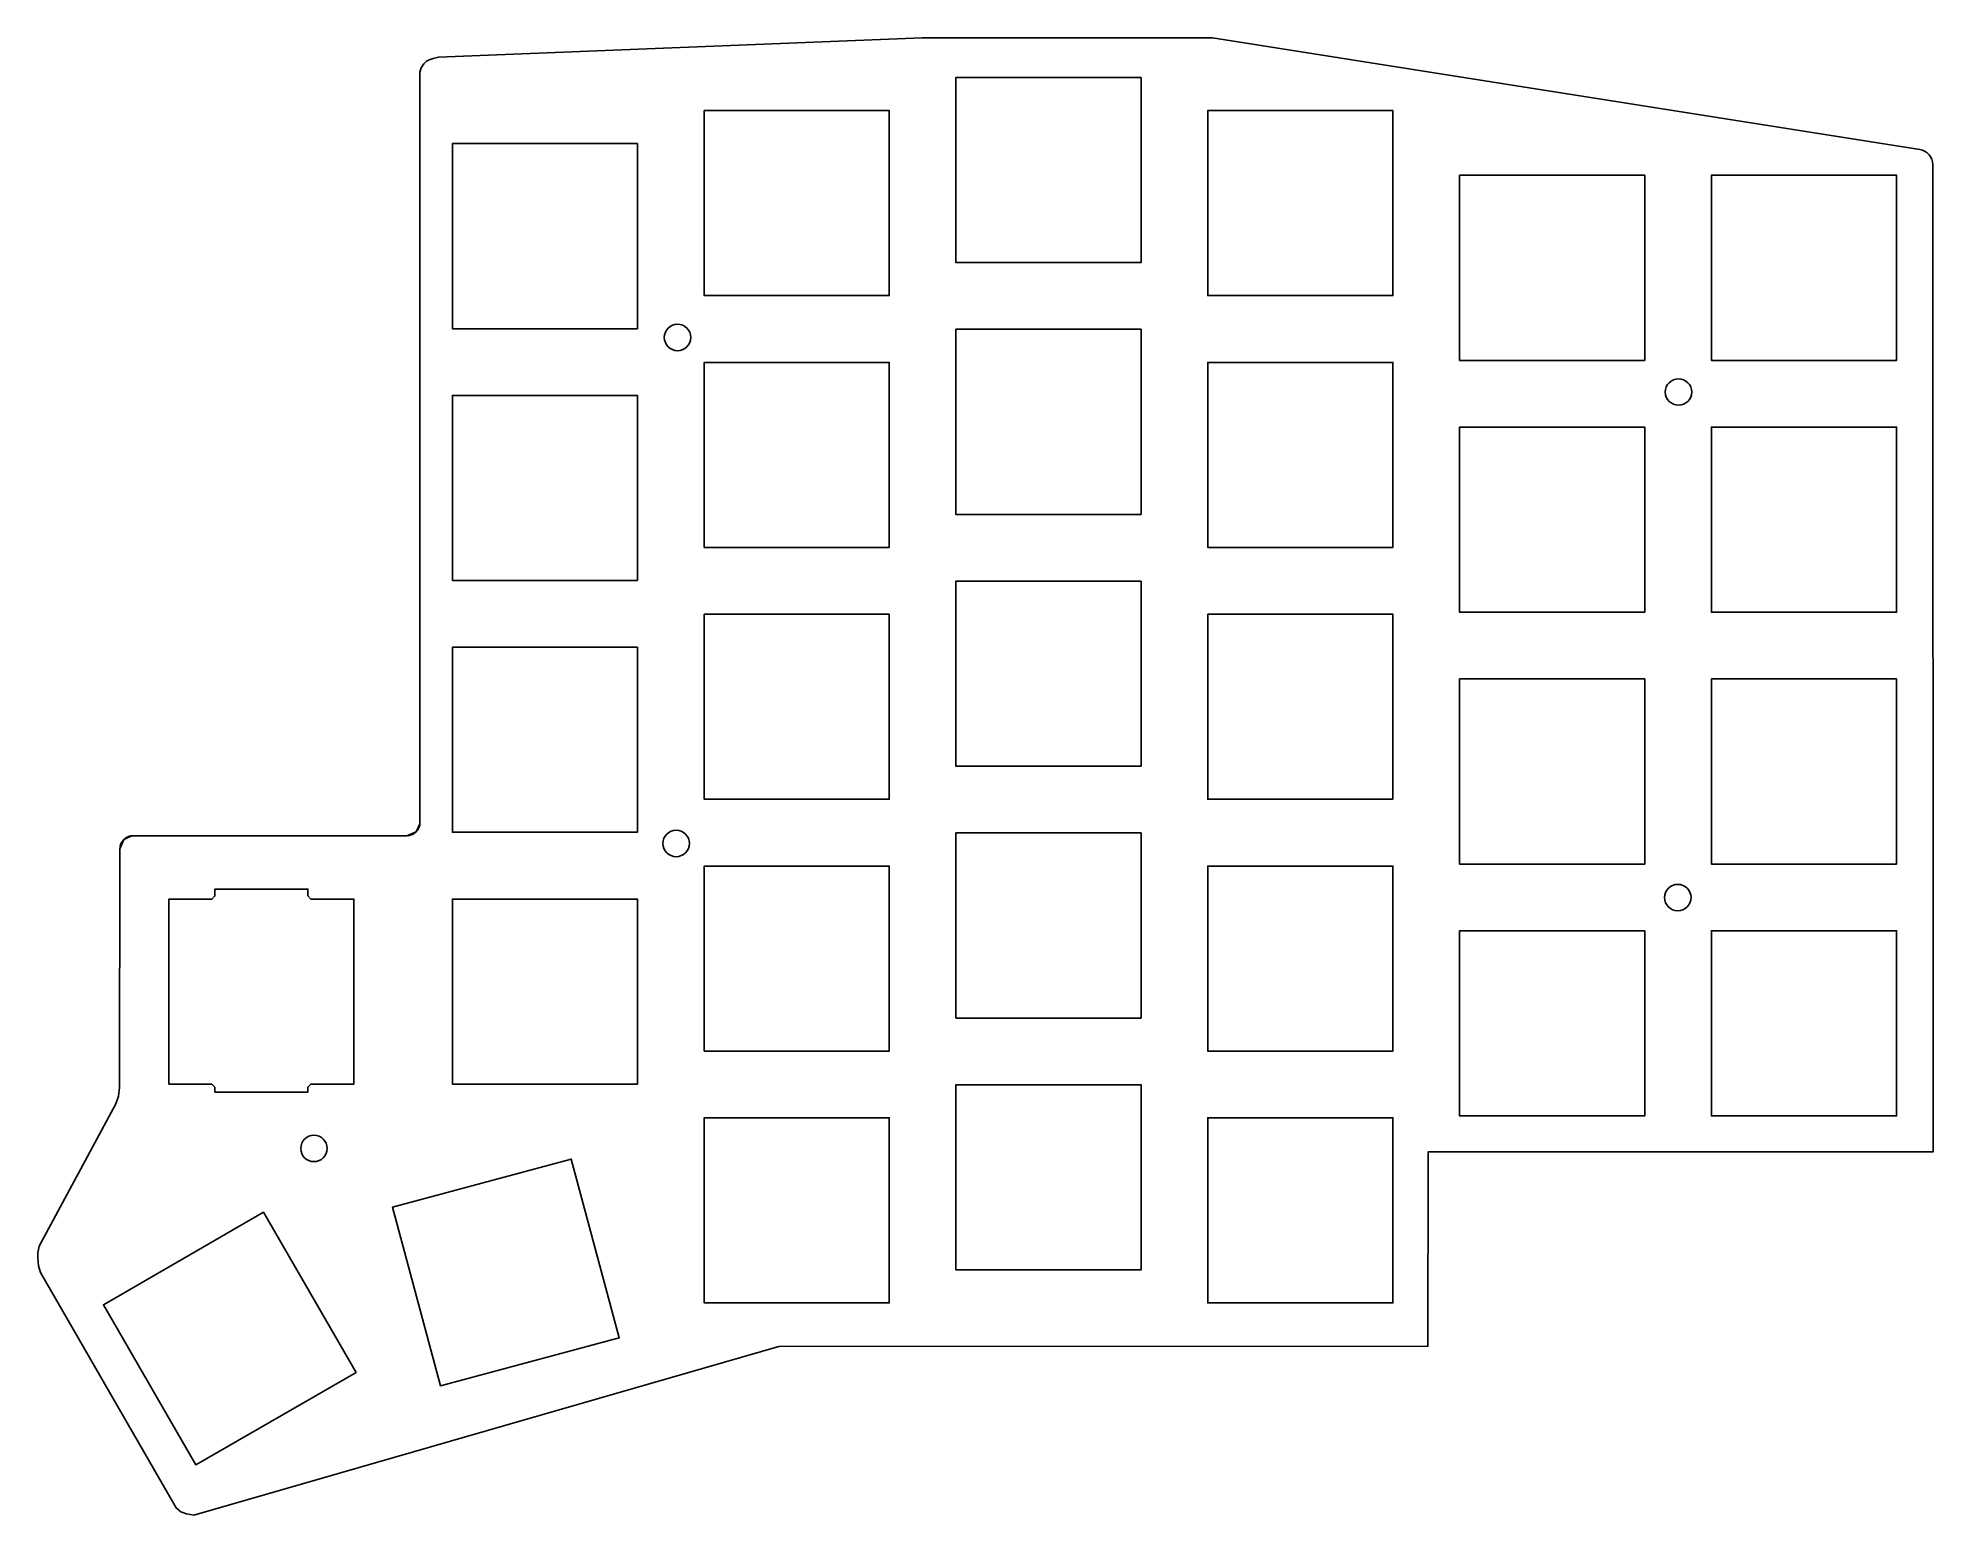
# Model space of a CAD drawing. Header units: millimetres. Extents: x 82 to 225, y -76 to 36.
import ezdxf

# ---------------------------------------------------------------- set-up
doc = ezdxf.new("R2010")
doc.units = ezdxf.units.MM
doc.layers.get('0').update_dxf_attribs({"linetype": 'CONTINUOUS'})

msp = doc.modelspace()

# ---------------------------------------------------------------- linework, layer by layer
for points in [[(111.01492, -23.479996), (111.01492, 33.27498), (111.11492, 33.61996), (111.01492, 33.27498), (111.11492, 33.61996), (111.01492, 33.27498), (111.11492, 33.61996), (111.31492, 33.91997), (111.51492, 34.11998), (111.71492, 34.21997), (111.51492, 34.11998), (111.31492, 33.91997), (111.51492, 34.11998), (111.71492, 34.21997), (112.01492, 34.31998), (112.41491, 34.41997), (149.0149, 35.87497), (112.41491, 34.41997), (149.0149, 35.87497), (170.96489, 35.87497), (224.49031, 27.42982), (170.96489, 35.87497), (149.0149, 35.87497), (170.96489, 35.87497), (149.0149, 35.87497), (170.96489, 35.87497), (149.0149, 35.87497), (170.96489, 35.87497), (149.0149, 35.87497), (112.41491, 34.41997), (112.01492, 34.31998), (112.41491, 34.41997), (112.01492, 34.31998), (111.71492, 34.21997), (112.01492, 34.31998), (111.71492, 34.21997), (112.01492, 34.31998), (111.71492, 34.21997), (111.51492, 34.11998), (111.31492, 33.91997), (111.11492, 33.61996), (111.01492, 33.27498)], [(112.41491, 34.41997), (149.0149, 35.87497)], [(112.41491, 34.41997), (149.0149, 35.87497)], [(224.49031, 27.42982), (170.96489, 35.87497)], [(224.49031, 27.42982), (224.69197, 27.3782), (224.49031, 27.42982), (224.69197, 27.3782), (224.87672, 27.29352), (225.04149, 27.17937), (224.87672, 27.29352), (225.04149, 27.17937), (225.18318, 27.0394), (225.29875, 26.87717), (225.38514, 26.6963), (225.29875, 26.87717), (225.38514, 26.6963), (225.29875, 26.87717), (225.18318, 27.0394), (225.04149, 27.17937), (225.18318, 27.0394), (225.04149, 27.17937), (225.18318, 27.0394), (225.04149, 27.17937), (225.18318, 27.0394), (225.29875, 26.87717), (225.18318, 27.0394), (225.04149, 27.17937), (224.87672, 27.29352), (224.69197, 27.3782), (224.49031, 27.42982), (170.96489, 35.87497)], [(224.49031, 27.42982), (170.96489, 35.87497)], [(112.01492, 34.31998), (112.41491, 34.41997), (112.01492, 34.31998), (111.71492, 34.21997)], [(112.01492, 34.31998), (112.41491, 34.41997)], [(111.11492, 33.61996), (111.31492, 33.91997), (111.11492, 33.61996), (111.01492, 33.27498), (111.01492, -23.479996), (111.01251, -23.578247), (110.72175, -24.190918), (110.63731, -24.265625), (110.72175, -24.190918), (111.01251, -23.578247), (110.99803, -23.67659), (111.01251, -23.578247), (111.01492, -23.479996), (111.01492, 33.27498), (111.01492, -23.479996), (111.01492, 33.27498)], [(111.01492, 33.27498), (111.01492, -23.479996)], [(111.31492, 33.91997), (111.11492, 33.61996)], [(111.31492, 33.91997), (111.11492, 33.61996)], [(111.31492, 33.91997), (111.51492, 34.11998)], [(111.51492, 34.11998), (111.31492, 33.91997)], [(111.51492, 34.11998), (111.71492, 34.21997)], [(111.51492, 34.11998), (111.71492, 34.21997)], [(151.5677, 18.87859), (151.5677, 32.87857)], [(151.5677, 32.87857), (165.5677, 32.87857)], [(151.5677, 18.87859), (165.5677, 18.87859), (151.5677, 18.87859), (151.5677, 32.87857)], [(165.5677, 32.87857), (151.5677, 32.87857)], [(165.5677, 18.87859), (165.5677, 32.87857)], [(165.5677, 32.87857), (165.5677, 18.87859)], [(132.51771, 30.37857), (132.51771, 16.37859)], [(132.51771, 30.37857), (132.51771, 16.37859)], [(132.51771, 30.37857), (146.51771, 30.37857)], [(146.51771, 30.37857), (132.51771, 30.37857)], [(146.51771, 30.37857), (146.51771, 16.37859)], [(146.51771, 16.37859), (146.51771, 30.37857)], [(170.61769, 30.37857), (170.61769, 16.37859)], [(170.61769, 16.37859), (170.61769, 30.37857)], [(184.61769, 30.37857), (170.61769, 30.37857)], [(170.61769, 30.37857), (184.61769, 30.37857)], [(184.61769, 30.37857), (184.61769, 16.37859)], [(184.61769, 30.37857), (184.61769, 16.37859)], [(113.46772, 13.87859), (113.46772, 27.87857)], [(127.46771, 27.87857), (113.46772, 27.87857)], [(113.46772, 27.87857), (113.46772, 13.87859)], [(113.46772, 27.87857), (127.46771, 27.87857)], [(127.46771, 27.87857), (127.46771, 13.87859)], [(127.46771, 13.87859), (127.46771, 27.87857)], [(224.69197, 27.3782), (224.49031, 27.42982)], [(224.69197, 27.3782), (224.87672, 27.29352), (224.69197, 27.3782), (224.87672, 27.29352), (224.69197, 27.3782), (224.49031, 27.42982)], [(224.69197, 27.3782), (224.87672, 27.29352)], [(225.04149, 27.17937), (224.87672, 27.29352)], [(224.87672, 27.29352), (225.04149, 27.17937)], [(225.45802, 26.29308), (225.48497, -48.399101), (224.59166, -48.398415), (187.27614, -48.398415), (187.2756, -49.12973), (187.27614, -48.398415), (187.2756, -49.12973), (187.27614, -48.398415), (187.2756, -49.12973), (187.26548, -63.102661), (187.2756, -49.12973), (187.27614, -48.398415), (187.2756, -49.12973), (187.26548, -63.102661), (187.2756, -49.12973), (187.27614, -48.398415), (224.59166, -48.398415), (187.27614, -48.398415), (224.59166, -48.398415), (187.27614, -48.398415), (224.59166, -48.398415), (225.48497, -48.399101), (224.59166, -48.398415), (225.48497, -48.399101), (225.45802, 26.29308), (225.43925, 26.5004), (225.38514, 26.6963), (225.29875, 26.87717), (225.38514, 26.6963), (225.43925, 26.5004), (225.38514, 26.6963), (225.43925, 26.5004), (225.45802, 26.29308), (225.43925, 26.5004), (225.45802, 26.29308), (225.43925, 26.5004), (225.45802, 26.29308), (225.43925, 26.5004), (225.45802, 26.29308), (225.48497, -48.399101), (225.45802, 26.29308), (225.48497, -48.399101), (225.45802, 26.29308), (225.48497, -48.399101)], [(225.18318, 27.0394), (225.29875, 26.87717)], [(225.18318, 27.0394), (225.29875, 26.87717)], [(225.38514, 26.6963), (225.29875, 26.87717)], [(225.38514, 26.6963), (225.43925, 26.5004)], [(225.38514, 26.6963), (225.43925, 26.5004)], [(203.66768, 11.47859), (189.66768, 11.47859), (203.66768, 11.47859), (189.66768, 11.47859), (189.66768, 25.47858), (203.66768, 25.47858), (189.66768, 25.47858), (203.66768, 25.47858), (189.66768, 25.47858), (189.66768, 11.47859)], [(189.66768, 11.47859), (189.66768, 25.47858)], [(203.66768, 11.47859), (203.66768, 25.47858)], [(203.66768, 25.47858), (203.66768, 11.47859)], [(208.71766, 11.47859), (208.71766, 25.47858)], [(222.71766, 25.47858), (208.71766, 25.47858)], [(208.71766, 25.47858), (222.71766, 25.47858)], [(208.71766, 25.47858), (208.71766, 11.47859)], [(222.71766, 25.47858), (222.71766, 11.47859)], [(222.71766, 25.47858), (222.71766, 11.47859)], [(151.5677, 18.87859), (165.5677, 18.87859)], [(132.51771, 16.37859), (146.51771, 16.37859)], [(132.51771, 16.37859), (146.51771, 16.37859)], [(184.61769, 16.37859), (170.61769, 16.37859)], [(184.61769, 16.37859), (170.61769, 16.37859)], [(113.46772, 13.87859), (127.46771, 13.87859)], [(127.46771, 13.87859), (113.46772, 13.87859)], [(151.5677, -0.17142), (165.5677, -0.17142), (151.5677, -0.17142), (165.5677, -0.17142), (165.5677, 13.82858), (151.5677, 13.82858), (165.5677, 13.82858), (151.5677, 13.82858), (151.5677, -0.17142), (151.5677, 13.82858), (151.5677, -0.17142), (151.5677, 13.82858), (165.5677, 13.82858), (165.5677, -0.17142)], [(165.5677, -0.17142), (165.5677, 13.82858)], [(222.71766, 11.47859), (208.71766, 11.47859)], [(208.71766, 11.47859), (222.71766, 11.47859)], [(132.51771, -2.6714), (132.51771, 11.32858)], [(132.51771, -2.6714), (132.51771, 11.32858)], [(146.51771, 11.32858), (132.51771, 11.32858)], [(146.51771, 11.32858), (132.51771, 11.32858)], [(146.51771, 11.32858), (146.51771, -2.6714)], [(146.51771, -2.6714), (146.51771, 11.32858)], [(170.61769, 11.32858), (170.61769, -2.6714)], [(170.61769, -2.6714), (170.61769, 11.32858)], [(184.61769, 11.32858), (170.61769, 11.32858)], [(184.61769, 11.32858), (170.61769, 11.32858)], [(184.61769, -2.6714), (184.61769, 11.32858)], [(184.61769, 11.32858), (184.61769, -2.6714)], [(113.46772, -5.1714), (113.46772, 8.82858), (113.46772, -5.1714), (113.46772, 8.82858), (113.46772, -5.1714), (127.46771, -5.1714), (127.46771, 8.82858), (127.46771, -5.1714)], [(127.46771, 8.82858), (113.46772, 8.82858)], [(113.46772, 8.82858), (127.46771, 8.82858), (127.46771, -5.1714), (113.46772, -5.1714), (127.46771, -5.1714), (127.46771, 8.82858)], [(189.66768, -7.5714), (189.66768, 6.42859), (203.66768, 6.42859), (189.66768, 6.42859), (189.66768, -7.5714), (189.66768, 6.42859), (189.66768, -7.5714), (203.66768, -7.5714)], [(203.66768, 6.42859), (189.66768, 6.42859)], [(203.66768, -7.5714), (203.66768, 6.42859)], [(203.66768, -7.5714), (203.66768, 6.42859)], [(222.71766, 6.42859), (208.71766, 6.42859), (222.71766, 6.42859), (222.71766, -7.5714)], [(208.71766, 6.42859), (208.71766, -7.5714), (222.71766, -7.5714), (222.71766, 6.42859)], [(208.71766, 6.42859), (208.71766, -7.5714)], [(208.71766, 6.42859), (222.71766, 6.42859), (222.71766, -7.5714), (208.71766, -7.5714)], [(132.51771, -2.6714), (146.51771, -2.6714)], [(146.51771, -2.6714), (132.51771, -2.6714)], [(184.61769, -2.6714), (170.61769, -2.6714)], [(170.61769, -2.6714), (184.61769, -2.6714)], [(165.5677, -5.22141), (151.5677, -5.22141)], [(165.5677, -5.22141), (151.5677, -5.22141)], [(151.5677, -19.2214), (151.5677, -5.22141)], [(151.5677, -5.22141), (151.5677, -19.2214)], [(165.5677, -5.22141), (165.5677, -19.2214)], [(165.5677, -5.22141), (165.5677, -19.2214)], [(146.51771, -7.7214), (132.51771, -7.7214), (146.51771, -7.7214), (146.51771, -21.721397)], [(132.51771, -21.721397), (132.51771, -7.7214)], [(132.51771, -7.7214), (132.51771, -21.721397)], [(132.51771, -7.7214), (146.51771, -7.7214)], [(146.51771, -21.721397), (146.51771, -7.7214)], [(184.61769, -7.7214), (170.61769, -7.7214)], [(184.61769, -7.7214), (170.61769, -7.7214)], [(170.61769, -7.7214), (170.61769, -21.721397)], [(170.61769, -7.7214), (170.61769, -21.721397)], [(184.61769, -21.721397), (184.61769, -7.7214)], [(184.61769, -21.721397), (184.61769, -7.7214)], [(203.66768, -7.5714), (189.66768, -7.5714)], [(208.71766, -7.5714), (222.71766, -7.5714)], [(127.46771, -10.2214), (113.46772, -10.2214), (113.46772, -24.221397), (127.46771, -24.221397), (113.46772, -24.221397), (113.46772, -10.2214)], [(113.46772, -10.2214), (127.46771, -10.2214)], [(113.46772, -10.2214), (113.46772, -24.221397)], [(127.46771, -10.2214), (127.46771, -24.221397)], [(127.46771, -24.221397), (127.46771, -10.2214)], [(203.66768, -12.6214), (189.66768, -12.6214)], [(189.66768, -26.621391), (203.66768, -26.621391), (203.66768, -12.6214), (189.66768, -12.6214)], [(203.66768, -26.621391), (203.66768, -12.6214), (189.66768, -12.6214), (189.66768, -26.621391)], [(189.66768, -26.621391), (189.66768, -12.6214)], [(203.66768, -26.621391), (203.66768, -12.6214)], [(208.71766, -12.6214), (222.71766, -12.6214)], [(222.71766, -12.6214), (208.71766, -12.6214)], [(208.71766, -26.621391), (208.71766, -12.6214)], [(222.71766, -26.621391), (208.71766, -26.621391), (208.71766, -12.6214), (208.71766, -26.621391)], [(222.71766, -26.621391), (222.71766, -12.6214)], [(222.71766, -26.621391), (222.71766, -12.6214)], [(165.5677, -19.2214), (151.5677, -19.2214)], [(151.5677, -19.2214), (165.5677, -19.2214)], [(132.51771, -21.721397), (146.51771, -21.721397)], [(132.51771, -21.721397), (146.51771, -21.721397)], [(184.61769, -21.721397), (170.61769, -21.721397)], [(184.61769, -21.721397), (170.61769, -21.721397)], [(110.94075, -23.865097), (110.97401, -23.772423), (110.94075, -23.865097), (110.89859, -23.953949), (110.84782, -24.038307), (110.78877, -24.117516), (110.72175, -24.190918), (110.01492, -24.479996), (89.319928, -24.479996), (89.221677, -24.482399), (89.319928, -24.479996), (110.01492, -24.479996), (110.72175, -24.190918), (110.78877, -24.117516), (110.84782, -24.038307), (110.89859, -23.953949)], [(110.44796, -24.383247), (110.54573, -24.329865)], [(110.54573, -24.329865), (110.63731, -24.265625)], [(110.97401, -23.772423), (110.99803, -23.67659)], [(111.01492, -23.479996), (111.01251, -23.578247)], [(111.01492, -23.479996), (111.01251, -23.578247)], [(111.01251, -23.578247), (111.01492, -23.479996)], [(113.46772, -24.221397), (127.46771, -24.221397)], [(151.5677, -38.271385), (151.5677, -24.271393)], [(151.5677, -24.271393), (165.5677, -24.271393), (151.5677, -24.271393), (151.5677, -38.271385), (151.5677, -24.271393), (165.5677, -24.271393), (165.5677, -38.271385), (165.5677, -24.271393), (165.5677, -38.271385), (165.5677, -24.271393)], [(88.325803, -25.367409), (88.344151, -25.25705), (88.325803, -25.367409), (88.319928, -25.479996), (88.290189, -43.524986), (88.214932, -44.17498), (88.014935, -44.774986), (82.21494, -55.524979), (88.014935, -44.774986), (88.214932, -44.17498), (88.014935, -44.774986), (82.21494, -55.524979), (82.114934, -56.024979), (82.114934, -56.424973), (82.114934, -56.024979), (82.21494, -55.524979), (88.014935, -44.774986), (88.214932, -44.17498), (88.290189, -43.524986), (88.214932, -44.17498), (88.014935, -44.774986), (88.214932, -44.17498), (88.290189, -43.524986), (88.214932, -44.17498), (88.290189, -43.524986), (88.214932, -44.17498), (88.014935, -44.774986), (88.214932, -44.17498), (88.290189, -43.524986), (88.319928, -25.479996)], [(88.761632, -24.647095), (88.84599, -24.596336), (88.761632, -24.647095), (88.682416, -24.706146), (88.609013, -24.77317), (89.221677, -24.482414), (89.123341, -24.496887), (89.221677, -24.482414), (88.609013, -24.77317), (88.319928, -25.479996), (88.290189, -43.524986), (88.319928, -25.479996), (88.290189, -43.524986), (88.319928, -25.479996), (88.609013, -24.77317), (88.682416, -24.706146)], [(88.319928, -25.479996), (88.290189, -43.524986)], [(88.344151, -25.25705), (88.374585, -25.149902)], [(88.374585, -25.149902), (88.416692, -25.046951)], [(88.416692, -25.046951), (88.470067, -24.949188)], [(88.470067, -24.949188), (88.534306, -24.857597)], [(88.534306, -24.857597), (88.609013, -24.77317)], [(88.84599, -24.596336), (88.934834, -24.554169)], [(88.934834, -24.554169), (89.027509, -24.52092)], [(89.027509, -24.52092), (89.123341, -24.496887)], [(89.221677, -24.482399), (89.319928, -24.479996)], [(89.221677, -24.482399), (89.319928, -24.479996), (110.01492, -24.479996), (89.319928, -24.479996)], [(89.319928, -24.479996), (89.221677, -24.482399)], [(89.319928, -24.479996), (110.01492, -24.479996)], [(110.01492, -24.479996), (89.319928, -24.479996)], [(110.01492, -24.479996), (110.1275, -24.474129)], [(110.1275, -24.474129), (110.23786, -24.45578)], [(110.23786, -24.45578), (110.34501, -24.425346)], [(110.34501, -24.425346), (110.44796, -24.383247)], [(146.51771, -26.771393), (132.51771, -26.771393)], [(132.51771, -26.771393), (146.51771, -26.771393)], [(132.51771, -40.771385), (132.51771, -26.771393)], [(132.51771, -40.771385), (132.51771, -26.771393)], [(146.51771, -26.771393), (146.51771, -40.771385)], [(146.51771, -40.771385), (146.51771, -26.771393)], [(170.61769, -40.771385), (170.61769, -26.771393)], [(184.61769, -26.771393), (170.61769, -26.771393)], [(170.61769, -26.771393), (184.61769, -26.771393), (170.61769, -26.771393), (170.61769, -40.771385)], [(184.61769, -26.771393), (184.61769, -40.771385), (184.61769, -26.771393), (184.61769, -40.771385), (170.61769, -40.771385), (184.61769, -40.771385)], [(189.66768, -26.621391), (203.66768, -26.621391)], [(208.71766, -26.621391), (222.71766, -26.621391)], [(95.269925, -29.271393), (95.499928, -29.031395), (95.269925, -29.271393), (92.019933, -29.271393), (95.269925, -29.271393), (95.499928, -29.031395), (95.499928, -28.521393), (102.539929, -28.521393), (95.499928, -28.521393), (95.499928, -29.031395), (95.269925, -29.271393), (92.019933, -29.271393)], [(95.499928, -28.521393), (95.499928, -29.031395)], [(102.539929, -28.521393), (95.499928, -28.521393)], [(102.539929, -28.521393), (102.539929, -29.031395)], [(102.539929, -29.031395), (102.539929, -28.521393)], [(92.019933, -43.271385), (92.019933, -29.271393)], [(92.019933, -29.271393), (92.019933, -43.271385)], [(102.769925, -29.271393), (102.539929, -29.031395)], [(102.539929, -29.031395), (102.769925, -29.271393)], [(106.01992, -29.271393), (102.769925, -29.271393)], [(106.01992, -29.271393), (102.769925, -29.271393)], [(106.01992, -29.271393), (106.01992, -43.271385)], [(106.01992, -43.271385), (106.01992, -29.271393)], [(127.46771, -43.271385), (113.46772, -43.271385), (127.46771, -43.271385), (127.46771, -29.271393)], [(113.46772, -29.271393), (113.46772, -43.271385)], [(113.46772, -43.271385), (127.46771, -43.271385), (127.46771, -29.271393), (113.46772, -29.271393)], [(113.46772, -43.271385), (113.46772, -29.271393), (127.46771, -29.271393), (113.46772, -29.271393), (127.46771, -29.271393), (127.46771, -43.271385)], [(189.66768, -31.671394), (203.66768, -31.671394)], [(203.66768, -31.671394), (189.66768, -31.671394)], [(203.66768, -45.671387), (189.66768, -45.671387), (189.66768, -31.671394), (189.66768, -45.671387)], [(189.66768, -31.671394), (189.66768, -45.671387)], [(203.66768, -45.671387), (203.66768, -31.671394)], [(203.66768, -31.671394), (203.66768, -45.671387)], [(222.71766, -45.671387), (208.71766, -45.671387), (208.71766, -31.671394), (222.71766, -31.671394), (222.71766, -45.671387), (208.71766, -45.671387), (208.71766, -31.671394), (208.71766, -45.671387)], [(208.71766, -31.671394), (222.71766, -31.671394)], [(222.71766, -31.671394), (208.71766, -31.671394), (208.71766, -45.671387), (222.71766, -45.671387)], [(222.71766, -31.671394), (222.71766, -45.671387)], [(151.5677, -38.271385), (165.5677, -38.271385)], [(165.5677, -38.271385), (151.5677, -38.271385)], [(132.51771, -40.771385), (146.51771, -40.771385)], [(132.51771, -40.771385), (146.51771, -40.771385)], [(170.61769, -40.771385), (184.61769, -40.771385)], [(92.019933, -43.271385), (95.269925, -43.271385)], [(95.269925, -43.271385), (92.019933, -43.271385)], [(95.499928, -43.511383), (95.269925, -43.271385), (95.499928, -43.511383), (95.269925, -43.271385), (95.499928, -43.511383), (95.499928, -43.871391), (102.539929, -43.871391), (95.499928, -43.871391), (102.539929, -43.871391), (95.499928, -43.871391)], [(95.499928, -43.871391), (95.499928, -43.511383)], [(102.539929, -43.511383), (102.769925, -43.271385)], [(102.769925, -43.271385), (102.539929, -43.511383)], [(102.539929, -43.511383), (102.539929, -43.871391)], [(102.539929, -43.511383), (102.539929, -43.871391)], [(106.01992, -43.271385), (102.769925, -43.271385)], [(102.769925, -43.271385), (106.01992, -43.271385)], [(151.5677, -57.321381), (151.5677, -43.321388)], [(151.5677, -43.321388), (151.5677, -57.321381)], [(165.5677, -43.321388), (151.5677, -43.321388)], [(151.5677, -43.321388), (165.5677, -43.321388)], [(165.5677, -57.321381), (165.5677, -43.321388)], [(165.5677, -43.321388), (165.5677, -57.321381)], [(88.014935, -44.774986), (82.21494, -55.524979)], [(82.21494, -55.524979), (88.014935, -44.774986)], [(132.51771, -59.821373), (132.51771, -45.821381)], [(132.51771, -45.821381), (146.51771, -45.821381)], [(146.51771, -45.821381), (132.51771, -45.821381), (132.51771, -59.821373), (146.51771, -59.821373), (132.51771, -59.821373), (132.51771, -45.821381)], [(146.51771, -45.821381), (146.51771, -59.821373)], [(146.51771, -45.821381), (146.51771, -59.821373)], [(170.61769, -45.821381), (184.61769, -45.821381)], [(170.61769, -45.821381), (170.61769, -59.821373), (184.61769, -59.821373), (170.61769, -59.821373), (170.61769, -45.821381), (184.61769, -45.821381)], [(170.61769, -45.821381), (170.61769, -59.821373)], [(184.61769, -59.821373), (184.61769, -45.821381)], [(184.61769, -59.821373), (184.61769, -45.821381)], [(203.66768, -45.671387), (189.66768, -45.671387)], [(224.59166, -48.398415), (187.27614, -48.398415)], [(225.48497, -48.399101), (224.59166, -48.398415)], [(225.48497, -48.399101), (224.59166, -48.398415)], [(122.46747, -48.948174), (108.94451, -52.571632)], [(108.94451, -52.571632), (122.46747, -48.948174), (108.94451, -52.571632), (112.56797, -66.094589)], [(122.46747, -48.948174), (126.09092, -62.471123)], [(126.09092, -62.471123), (122.46747, -48.948174)], [(187.26548, -63.102661), (187.2756, -49.12973)], [(187.26548, -63.102661), (187.2756, -49.12973)], [(87.065556, -59.959202), (99.189908, -52.959206)], [(99.189908, -52.959206), (87.065556, -59.959202)], [(99.189908, -52.959206), (106.1899, -65.083549)], [(106.1899, -65.083549), (99.189908, -52.959206)], [(112.56797, -66.094589), (108.94451, -52.571632)], [(82.114934, -56.024979), (82.21494, -55.524979)], [(82.21494, -55.524979), (82.114934, -56.024979)], [(82.21494, -55.524979), (82.114934, -56.024979)], [(82.114934, -56.024979), (82.114934, -56.424973)], [(82.114934, -56.024979), (82.114934, -56.424973)], [(82.114934, -56.424973), (82.114934, -56.024979)], [(82.164937, -57.024979), (82.114934, -56.424973)], [(82.164937, -57.024979), (82.314938, -57.524979), (82.164937, -57.024979), (82.314938, -57.524979), (92.564931, -75.324966), (82.314938, -57.524979), (82.164937, -57.024979), (82.114934, -56.424973)], [(82.114934, -56.424973), (82.164937, -57.024979)], [(82.114934, -56.424973), (82.164937, -57.024979)], [(82.314938, -57.524979), (82.164937, -57.024979)], [(82.164937, -57.024979), (82.314938, -57.524979)], [(151.5677, -57.321381), (165.5677, -57.321381)], [(151.5677, -57.321381), (165.5677, -57.321381)], [(82.314938, -57.524979), (92.564931, -75.324966)], [(92.564931, -75.324966), (82.314938, -57.524979)], [(92.564931, -75.324966), (82.314938, -57.524979)], [(87.065556, -59.959202), (94.065549, -72.083549)], [(87.065556, -59.959202), (94.065549, -72.083549)], [(146.51771, -59.821373), (132.51771, -59.821373)], [(184.61769, -59.821373), (170.61769, -59.821373)], [(112.56797, -66.094589), (126.09092, -62.471123)], [(126.09092, -62.471123), (112.56797, -66.094589)], [(138.16903, -63.124973), (93.914929, -75.874969)], [(93.914929, -75.874969), (138.16903, -63.124973)], [(138.16903, -63.124973), (93.914929, -75.874969)], [(93.914929, -75.874969), (138.16903, -63.124973)], [(138.16903, -63.124973), (187.26548, -63.102661)], [(138.16903, -63.124973), (187.26548, -63.102661)], [(138.16903, -63.124973), (187.26548, -63.102661)], [(138.16903, -63.124973), (187.26548, -63.102661)], [(94.065549, -72.083549), (106.1899, -65.083549)], [(106.1899, -65.083549), (94.065549, -72.083549)], [(92.914929, -75.624969), (93.364926, -75.774967), (92.914929, -75.624969), (93.364926, -75.774967), (92.914929, -75.624969), (92.564931, -75.324966), (92.914929, -75.624969), (92.564931, -75.324966), (92.914929, -75.624969), (92.564931, -75.324966), (92.914929, -75.624969), (92.564931, -75.324966), (92.914929, -75.624969), (93.364926, -75.774967), (93.914929, -75.874969), (93.364926, -75.774967), (93.914929, -75.874969), (93.364926, -75.774967)], [(93.364926, -75.774967), (92.914929, -75.624969)], [(93.364926, -75.774967), (93.914929, -75.874969)], [(93.364926, -75.774967), (93.914929, -75.874969)]]:
    msp.add_lwpolyline(points, close=True)
for centre in [(130.5021, 13.212712), (206.22446, 9.086402), (130.4001, -25.066288), (206.171569, -29.159125), (102.998355, -48.135669)]:
    msp.add_circle(centre, 1)

doc.saveas('drawing.dxf')
